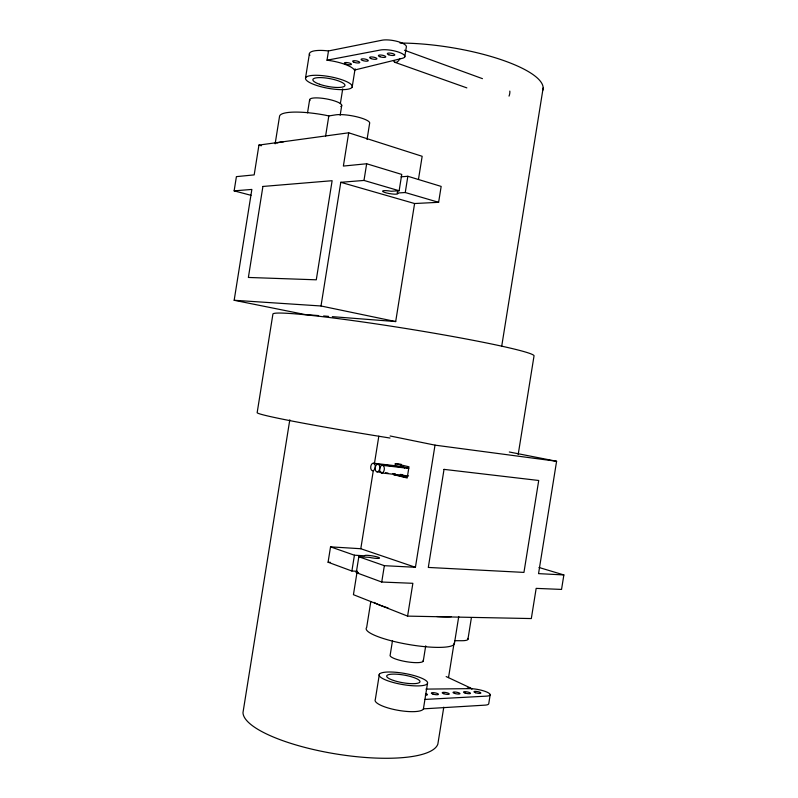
<?xml version="1.0" encoding="UTF-8"?>
<svg xmlns="http://www.w3.org/2000/svg" width="798" height="798" viewBox="0 0 798 798"><rect width="100%" height="100%" fill="white"/><g stroke="black" fill="none" stroke-linecap="round" stroke-linejoin="round"><path stroke-width="1.2" d="M395.01 465.902L395.339 463.608L401.145 464.296L400.825 466.571M250.991 195.32L234.133 190.852L236.407 176.637L254.183 174.882L258.941 145.076L348.696 132.797L422.162 156.298L418.451 179.49M318.651 315.589L304.986 314.532L234.163 300.277L251.859 189.435L234.133 190.852M275.14 143.82L279.549 116.269A43.291 9.187 10.2 0 1 325.365 115.191L328.816 115.949L335.529 114.872A19.042 4.19 10 0 1 357.534 116.987A19.042 4.19 10 0 1 369.604 123.461L367.05 139.46M305.514 78.104L309.434 53.606M307.529 112.847L309.654 99.6M327.01 60.199L379.998 50.094A14.005 3.92 9.8 0 1 399.439 52.419A14.005 3.92 9.8 0 1 401.953 58.414L354.422 70.074A23.77 6.175 10.5 0 0 327.01 60.199L328.487 50.942L381.564 40.309A14.005 4.03 9.9 0 1 397.893 41.586A14.005 4.03 9.9 0 1 406.282 47.272L404.736 56.967M325.594 136.109L328.816 115.949M289.804 419.808L242.991 712.584A98.812 27.351 9.2 0 0 336.277 754A98.812 27.351 9.2 0 0 437.853 744.085L443.788 707.148M340.357 103.66L342.721 88.897M340.157 115.291L341.694 105.685M352.177 87.072A23.77 5.865 10.4 0 0 319.17 75.381A23.77 5.865 10.4 0 0 315.3 84.977A23.77 5.865 10.4 0 0 352.177 87.072L355.1 68.788M234.163 300.277L321.005 305.983L340.786 182.303L363.988 180.438L399.14 190.742L401.753 174.423L366.661 163.76L343.379 166.064L348.696 132.797M363.988 180.438L366.661 163.76M357.584 571.288L351.888 571.019L328.078 562.231L330.542 546.859L360.796 548.725L415.429 567.288L435.01 445.144L390.132 435.977M399.14 190.742L391.2 191.261A7.751 1.287 9.3 0 0 382.581 191.241A7.751 1.287 9.3 0 0 391.868 193.944A7.751 1.287 9.3 0 0 397.294 193.036L397.663 190.732M397.294 193.036L405.254 192.527L407.848 176.278L441.164 186.413L438.621 202.313L414.591 203.53L340.786 182.303M351.888 571.019L354.422 555.209L330.542 546.859M332.327 316.656L395.688 321.564L414.591 203.53M539.019 567.488L563.867 574.939L561.543 589.423L536.166 588.375L531.318 618.56L407.598 616.116L412.865 583.308L381.733 582.031L356.277 572.635L358.821 556.755L369.095 557.333A7.571 1.017 9.2 0 0 379.359 558.261A7.571 1.017 9.2 0 0 372.596 555.917A7.571 1.017 9.2 0 0 364.666 555.797L354.422 555.209M357.045 572.116L353.434 594.69L407.598 616.116M360.796 548.725L373.334 470.441M374.312 464.326L378.821 436.197M370.791 601.672L366.661 627.487A44.788 8.658 9.7 0 0 405.155 643.866A44.788 8.658 9.7 0 0 454.351 643.916L458.75 616.495M381.733 582.031L384.357 565.682L358.821 556.755M379.369 674.22L375.329 699.447A24.578 6.165 9.9 0 0 396.257 709.971A24.578 6.165 9.9 0 0 423.419 708.853L484.496 705.173A12.977 3.062 10.7 0 0 488.735 703.776L490.171 694.829M392.466 640.814L390.202 654.939A16.878 3.581 9.7 0 0 406.87 661.781A16.878 3.581 9.7 0 0 423.139 660.255M423.249 661.223L425.713 645.851M423.419 708.853L427.489 683.477A24.588 5.636 9.8 0 0 393.464 672.115A24.588 5.636 9.8 0 0 389.155 681.263A24.588 5.636 9.8 0 0 427.489 683.477M448.526 677.602L454.062 643.138M501.673 346.442L543.159 87.92M467.927 639.358L471.409 617.642M518.181 454.551L534.052 355.748A132.259 6.803 9.1 0 0 404.496 328.287A132.259 6.803 9.1 0 0 272.926 313.993L257.156 412.696A132.219 4.08 9.1 0 0 390.013 438.042M509.324 451.997L556.595 461.274L538.54 573.632L563.867 574.939M401.015 176.837L407.848 176.278M424.925 699.427L485.942 696.165A12.977 2.963 10.7 0 0 486.98 692.115A12.977 2.963 10.7 0 0 469.024 688.644L425.933 689.103M454.92 640.694L461.583 640.724A18.633 3.491 10 0 0 467.628 638.39M356.277 572.635L358.561 572.745M328.078 562.231L330.502 562.361M384.357 565.682L415.429 567.288M323.629 315.978L328.596 316.367M376.875 471.818L381.803 472.366M385.504 472.775L387.968 473.044M392.895 473.593L395.369 473.862M400.297 474.411L402.761 474.68M381.384 472.935L408.566 475.937M400.337 476.296L406.162 476.935L393.574 474.64L407.199 477.992L408.985 466.8L395.339 463.608M373.604 463.229A3.791 2.274 -83.5 0 1 374.641 469.304A3.791 2.274 -83.5 0 1 370.781 468.386A3.791 2.274 -83.5 0 1 373.604 463.229L403.11 466.65M378.082 464.296A3.81 2.304 -83.5 0 1 379.13 470.401A3.81 2.304 -83.5 0 1 375.24 469.473A3.81 2.304 -83.5 0 1 378.082 464.296L407.638 467.718M382.601 465.374A3.83 2.324 -83.6 0 1 383.668 471.518A3.83 2.324 -83.6 0 1 379.728 470.581A3.83 2.324 -83.6 0 1 382.601 465.374L408.516 468.366M435.01 445.144L556.595 461.274M321.005 305.983L395.688 321.564M405.254 192.527L438.621 202.313M258.941 145.076L261.315 145.775M394.761 62.274L466.85 87.89M404.506 50.244L482.451 78.653M446.162 676.574L470.251 687.846M399.998 43.052A99.002 26.773 9 0 1 499.368 59.082A99.002 26.773 9 0 1 542.84 90.234M399.848 58.853A7.332 3.681 -71.9 0 1 393.464 60.498M509.812 91.082A6.873 3.94 -70.1 0 1 509.024 96.109M466.95 688.425A5.576 4.09 -68.4 0 1 471.917 689.223M309.863 55.351A23.77 6.354 10.6 0 1 328.487 50.942M276.776 143.181A43.291 8.15 10.1 0 1 283.649 141.755M309.943 100.638A16.319 3.751 10.3 0 1 326.861 98.992A16.319 3.751 10.3 0 1 340.796 106.503M425.982 693.671A3.621 0.868 10.1 0 1 427.439 694.719A3.621 0.868 10.1 0 1 425.344 695.078M451.369 616.625A44.798 7.551 9.6 0 1 436.825 616.535M387.988 607.896A44.798 7.551 9.6 0 1 373.973 602.36M406.421 467.947A3.741 2.334 -83.7 0 1 408.706 468.486M401.344 467.349A3.721 2.304 -83.6 0 1 404.526 468.107M262.911 186.453L248.378 277.455L316.287 279.809L332.128 180.707L262.911 186.453M444.027 469.374L428.307 567.438L523.947 572.405L538.72 480.486L444.027 469.374M319.649 84.289A16.319 4.03 10.4 0 0 344.896 85.665A16.319 4.03 10.4 0 0 322.143 77.665A16.319 4.03 10.4 0 0 319.649 84.289M388.776 54.773A3.781 1.057 9.8 0 0 394.751 55.012A3.781 1.057 9.8 0 0 389.624 53.057A3.781 1.057 9.8 0 0 388.776 54.773M379.848 56.708A3.751 1.037 9.9 0 0 385.743 56.947A3.751 1.037 9.9 0 0 380.636 55.022A3.751 1.037 9.9 0 0 379.848 56.708M371.09 58.603A3.711 1.017 10.1 0 0 376.915 58.853A3.711 1.017 10.1 0 0 371.828 56.947A3.711 1.017 10.1 0 0 371.09 58.603M354.083 62.294A3.641 0.978 10.3 0 0 359.758 62.543A3.641 0.978 10.3 0 0 354.721 60.698A3.641 0.978 10.3 0 0 354.083 62.294M362.511 60.468A3.681 0.998 10.2 0 0 368.257 60.718A3.681 0.998 10.2 0 0 363.19 58.843A3.681 0.998 10.2 0 0 362.511 60.468M345.823 64.089A3.611 0.958 10.3 0 0 351.429 64.339A3.611 0.958 10.3 0 0 346.412 62.513A3.611 0.958 10.3 0 0 345.823 64.089M393.524 680.455A16.878 3.87 9.8 0 0 419.908 682.021A16.878 3.87 9.8 0 0 396.656 674.2A16.878 3.87 9.8 0 0 393.524 680.455M475.518 692.724A3.501 0.798 10.7 0 0 480.855 693.033A3.501 0.798 10.7 0 0 475.867 691.377A3.501 0.798 10.7 0 0 475.518 692.724M465.074 693.043A3.531 0.808 10.6 0 0 470.471 693.362A3.531 0.808 10.6 0 0 465.483 691.686A3.531 0.808 10.6 0 0 465.074 693.043M454.491 693.372A3.551 0.828 10.4 0 0 459.947 693.691A3.551 0.828 10.4 0 0 454.95 692.006A3.551 0.828 10.4 0 0 454.491 693.372M432.855 694.051A3.591 0.848 10.2 0 0 438.431 694.37A3.591 0.848 10.2 0 0 433.424 692.654A3.591 0.848 10.2 0 0 432.855 694.051M443.748 693.711A3.571 0.838 10.3 0 0 449.264 694.031A3.571 0.838 10.3 0 0 444.267 692.325A3.571 0.838 10.3 0 0 443.748 693.711"/></g></svg>
